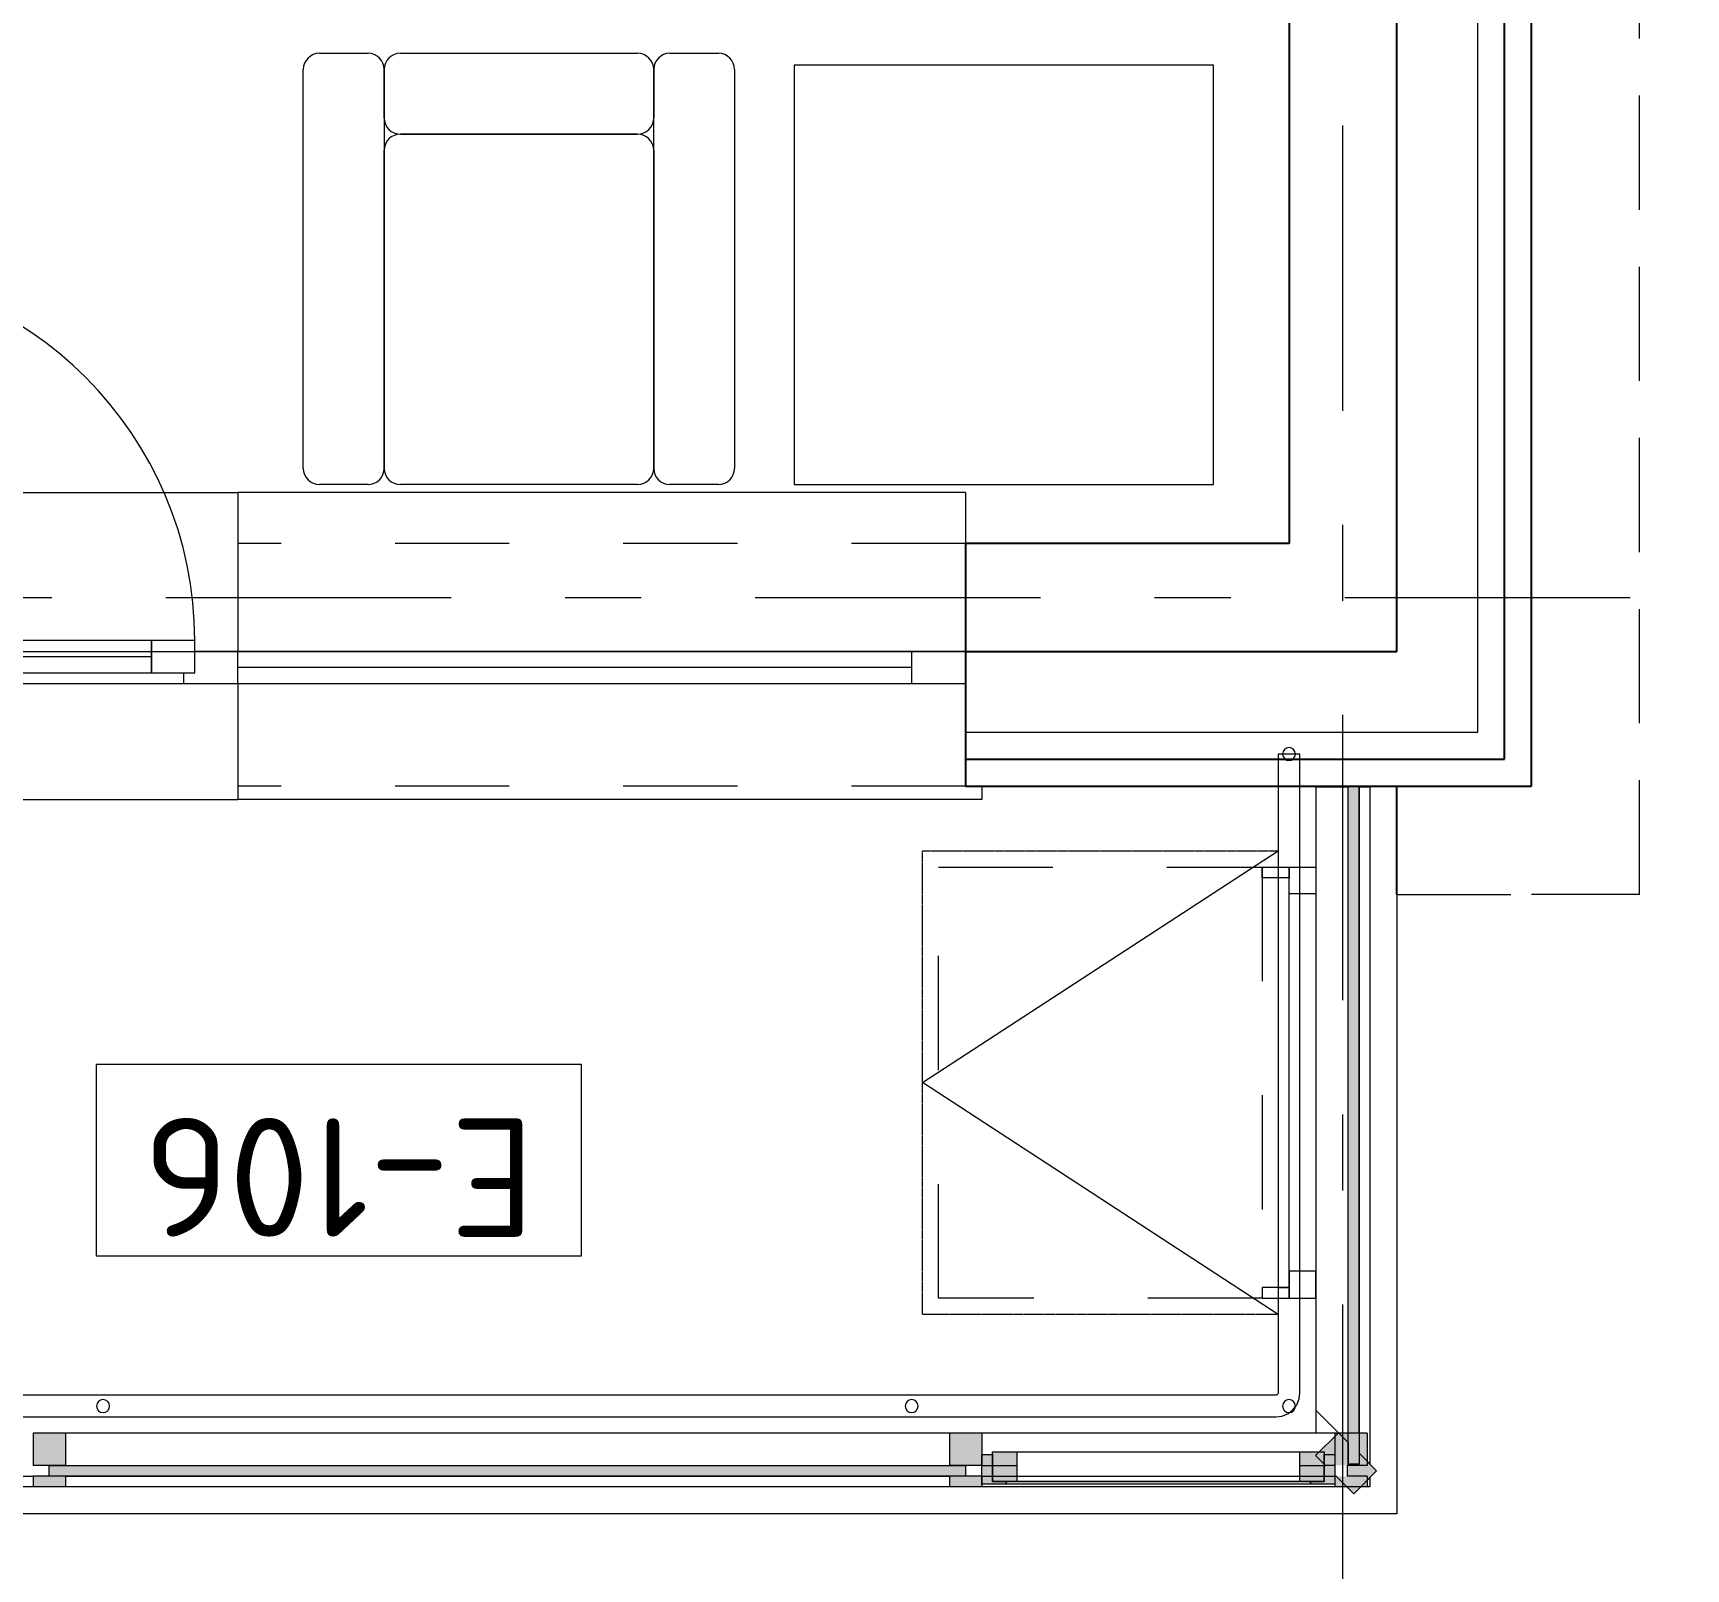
# Model space of a CAD drawing. Header units: millimetres. Extents: x 18162 to 3540582, y 72188 to 247925.
# Drawn here: x 684581 to 687648, y 76844 to 79693 of the extents above; entities that cross this region are included whole.
import ezdxf
from ezdxf.enums import TextEntityAlignment as Align

# ---------------------------------------------------------------- set-up
doc = ezdxf.new("R2010")
doc.units = ezdxf.units.MM
doc.header["$MEASUREMENT"] = 0
doc.set_wipeout_variables(frame=1)
for name, pattern in [('Dashed', [423.333333, 211.666667, -211.666667]), ('Double Dashed', [1093.611073, 529.166651, -211.666656, 141.111112, -211.666656]), ('Hidden Line', [317.5, 211.666667, -105.833333]), ('STYLE_01', [0.416641, 0.208282, -0.208359]), ('Wipeout_Contour', [1000, 0, -1000])]:
    doc.linetypes.add(name, pattern=pattern)
for name, color, linetype in [('Archicad Windows', 7, 'Continuous'), ('Archicad Zone Stamps', 7, 'Continuous'), ('Dimensioning - General', 7, 'Continuous'), ('Drawing & Figure', 7, 'Continuous'), ('Finish - Wall', 7, 'Continuous'), ('Interior - Furniture', 7, 'Continuous'), ('Interior - Stair & Railing', 7, 'Continuous'), ('Model Unit - Zone A', 7, 'Continuous'), ('Structural - Bearing', 7, 'Continuous'), ('Structural - Grid', 7, 'Continuous')]:
    doc.layers.add(name, color=color, linetype=linetype)
doc.styles.add('GENERATED_STYLE_2', font='')
doc.styles.add('GENERATED_STYLE_3', font='', dxfattribs={"width": 0.8})
doc.styles.get('GENERATED_STYLE_2').set_extended_font_data('ISOCPEUR MON')
doc.styles.get('GENERATED_STYLE_3').set_extended_font_data('ISOCPEUR MON')
doc.dimstyles.new('GENERATED_STYLE__2', dxfattribs={"dimtxt": 250, "dimasz": 152, "dimexe": 0.18, "dimexo": 0.0625, "dimgap": 0, "dimtad": 1, "dimdec": 0, "dimzin": 0, "dimdsep": 46, "dimtxsty": 'GENERATED_STYLE_3', "dimblk": 'ARROWHEAD_2', "dimblk1": 'ARROWHEAD_2', "dimblk2": 'ARROWHEAD_2', "dimcen": 0.09, "dimse1": 1, "dimse2": 1, "dimclrd": 13, "dimclre": 13, "dimclrt": 13, "dimadec": 0, "dimazin": 0, "dimtfac": 1, "dimtdec": 4, "dimtmove": 0, "dimatfit": 3, "dimfxl": 1, "dimtolj": 1, "dimtzin": 0, "dimarcsym": 0})

# ---------------------------------------------------------------- blocks, each defined once
blk = doc.blocks.new('Тагт - 50%_E-106_94_3', base_point=(685148.6, 77602.1))
at = {"layer": 'Archicad Zone Stamps', "color": 7, "linetype": 'Continuous', "lineweight": 5}
for p, q in [((685598.6, 77779.5), (684698.6, 77779.5)), ((684698.6, 77779.5), (684698.6, 77424.7)), ((685598.6, 77424.7), (685598.6, 77779.5)), ((684698.6, 77424.7), (685598.6, 77424.7))]:
    blk.add_line(p, q, dxfattribs=at)
at = {"layer": 'Archicad Zone Stamps', "color": 7, "lineweight": 5, "style": 'GENERATED_STYLE_2'}
for tag, p in [('DUMMY_861', (684786.3, 77460.2)), ('ROOM_NUMBER', (685148.6, 77460.2))]:
    blk.add_attdef(tag, text='', height=220, rotation=180, dxfattribs=at).set_placement(p, align=Align.TOP_CENTER)
blk = doc.blocks.new('Terrace Door 01 27[45]_3', base_point=(636137.8, 0))
at = {"layer": 'Archicad Windows', "color": 7, "linetype": 'Continuous', "lineweight": 13}
for p, q in [((684191.3, 78565.7), (684191.3, 79255.7)), ((684111.3, 78840.7), (684961.3, 78840.7)), ((684111.3, 78840.7), (684111.3, 78745.7)), ((686311.3, 78840.7), (684961.3, 78840.7)), ((684961.3, 78840.7), (684961.3, 78545.7)), ((686311.3, 78840.7), (686311.3, 78745.7)), ((684271.3, 78505.7), (684271.3, 78565.7)), ((684801.3, 78505.7), (684801.3, 78565.7)), ((684111.3, 78545.7), (684191.3, 78545.7)), ((684111.3, 78545.7), (684111.3, 78485.7)), ((684801.3, 78535.7), (684271.3, 78535.7)), ((684961.3, 78545.7), (684881.3, 78545.7)), ((684961.3, 78485.7), (684961.3, 78545.7)), ((686211.3, 78545.7), (684961.3, 78545.7)), ((686311.3, 78545.7), (686211.3, 78545.7)), ((686211.3, 78485.7), (686211.3, 78545.7)), ((686311.3, 78545.7), (686311.3, 78485.7)), ((684211.3, 78485.7), (684211.3, 78505.7)), ((684861.3, 78485.7), (684861.3, 78505.7)), ((686211.3, 78515.7), (684961.3, 78515.7)), ((686311.3, 78485.7), (684111.3, 78485.7)), ((684961.3, 78485.7), (684961.3, 78270.7)), ((684961.3, 78485.7), (684961.3, 78270.7)), ((684081.3, 78295.7), (684081.3, 78270.7)), ((686341.3, 78295.7), (686341.3, 78270.7)), ((684081.3, 78270.7), (684961.3, 78270.7)), ((686341.3, 78270.7), (684961.3, 78270.7))]:
    blk.add_line(p, q, dxfattribs=at)
at = {"layer": 'Archicad Windows', "color": 7, "linetype": 'Dashed', "lineweight": 13}
for p, q in [((686311.3, 78745.7), (684961.3, 78745.7)), ((686311.3, 78295.7), (684961.3, 78295.7))]:
    blk.add_line(p, q, dxfattribs=at)
at = {"layer": 'Archicad Windows', "color": 7, "linetype": 'Continuous', "lineweight": 13, "flags": 128}
for points in [[(684271.3, 78505.7), (684271.3, 78565.7), (684191.3, 78565.7), (684191.3, 78505.7)], [(684801.3, 78505.7), (684801.3, 78565.7), (684271.3, 78565.7), (684271.3, 78505.7)], [(684881.3, 78505.7), (684881.3, 78565.7), (684801.3, 78565.7), (684801.3, 78505.7)]]:
    blk.add_lwpolyline(points, close=True, dxfattribs=at)
at = {"layer": 'Archicad Windows', "color": 7, "linetype": 'Continuous', "lineweight": 13}
blk.add_arc((684191.3, 78565.7), 690, 0, 90, dxfattribs=at)
blk = doc.blocks.new('Sofa 01 27[249]_3', base_point=(685882.7, 79655.2))
at = {"layer": 'Interior - Furniture', "color": 7, "linetype": 'Continuous', "lineweight": 5}
for p, q in [((685112.7, 79655.2), (685202.7, 79655.2)), ((685262.7, 79655.2), (685702.7, 79655.2)), ((685762.7, 79655.2), (685852.7, 79655.2)), ((685082.7, 78885.2), (685082.7, 79625.2)), ((685232.7, 79535.2), (685232.7, 79625.2)), ((685232.7, 79625.2), (685232.7, 78885.2)), ((685732.7, 79625.2), (685732.7, 79535.2)), ((685732.7, 78885.2), (685732.7, 79625.2)), ((685882.7, 79625.2), (685882.7, 78885.2)), ((685262.7, 79505.2), (685702.7, 79505.2)), ((685262.7, 79505.2), (685702.7, 79505.2)), ((685702.7, 79505.2), (685262.7, 79505.2)), ((685232.7, 78885.2), (685232.7, 79475.2)), ((685232.7, 78885.2), (685232.7, 79475.2)), ((685732.7, 79475.2), (685732.7, 78885.2)), ((685732.7, 79475.2), (685732.7, 78885.2)), ((685202.7, 78855.2), (685112.7, 78855.2)), ((685702.7, 78855.2), (685262.7, 78855.2)), ((685702.7, 78855.2), (685262.7, 78855.2)), ((685852.7, 78855.2), (685762.7, 78855.2))]:
    blk.add_line(p, q, dxfattribs=at)
for centre, start, end in [((685112.7, 79625.2), 90, 180), ((685202.7, 79625.2), 0, 90), ((685262.7, 79625.2), 90, 180), ((685702.7, 79625.2), 0, 90), ((685762.7, 79625.2), 90, 180), ((685852.7, 79625.2), 0, 90), ((685262.7, 79535.2), 180, 270), ((685702.7, 79535.2), 270, 0), ((685262.7, 79475.2), 90, 180), ((685262.7, 79475.2), 90, 180), ((685702.7, 79475.2), 0, 90), ((685702.7, 79475.2), 0, 90), ((685112.7, 78885.2), 180, 270), ((685202.7, 78885.2), 270, 0), ((685262.7, 78885.2), 180, 270), ((685262.7, 78885.2), 180, 270), ((685702.7, 78885.2), 270, 0), ((685702.7, 78885.2), 270, 0), ((685762.7, 78885.2), 180, 270), ((685852.7, 78885.2), 270, 0)]:
    blk.add_arc(centre, 30, start, end, dxfattribs=at)
blk = doc.blocks.new('Coffee Table 04 27[250]_3', base_point=(685993.2, 78855.2))
at = {"layer": 'Interior - Furniture', "color": 7, "linetype": 'Continuous', "lineweight": 5, "flags": 128}
blk.add_lwpolyline([(685993.2, 78855.2), (686771, 78855.2), (686771, 79633), (685993.2, 79633)], close=True, dxfattribs=at)
blk = doc.blocks.new('*D644', base_point=(636137.8, 0))
at = {"layer": 'Dimensioning - General', "color": 12, "linetype": 'Continuous', "lineweight": 35, "transparency": 16777216}
for p, q in [((690362.2, 78587.9), (690162.2, 78703.4)), ((690162.2, 78353.4), (690362.2, 78237.9))]:
    blk.add_line(p, q, dxfattribs=at)
at = {"layer": 'Dimensioning - General', "color": 13, "linetype": 'Continuous', "lineweight": 13, "transparency": 16777216}
for p, q in [((690262.2, 78645.7), (690262.2, 78295.7)), ((690112.2, 78295.7), (690412.2, 78295.7)), ((690262.2, 78295.7), (690262.2, 78197.9))]:
    blk.add_line(p, q, dxfattribs=at)
blk = doc.blocks.new('ARROWHEAD_2')
at = {"color": 0, "linetype": 'Continuous', "lineweight": 0}
for p, q in [((-0.378, -0.655), (0.378, 0.655)), ((0, 0), (-1, 0))]:
    blk.add_line(p, q, dxfattribs=at)
blk = doc.blocks.new('Standard grid marker[327]_3', base_point=(687011.3, 72524.1))
at = {"layer": 'Structural - Grid', "color": 13, "linetype": 'Double Dashed', "lineweight": 13}
blk.add_line((687011.3, 73524.1), (687011.3, 100185.5), dxfattribs=at)
at = {"layer": 'Structural - Grid', "color": 13, "lineweight": 13, "style": 'GENERATED_STYLE_3'}
blk.add_attdef('AC_MarkerText_1', text='', height=250, rotation=180, dxfattribs=at).set_placement((687011.3, 101360.5), align=Align.TOP_CENTER)
blk = doc.blocks.new('Standard grid marker[328]_3', base_point=(654300.1, 78645.7))
at = {"layer": 'Structural - Grid', "color": 13, "linetype": 'Double Dashed', "lineweight": 13}
blk.add_line((655300.1, 78645.7), (689862.2, 78645.7), dxfattribs=at)
at = {"layer": 'Structural - Grid', "color": 13, "lineweight": 13, "style": 'GENERATED_STYLE_3'}
blk.add_attdef('AC_MarkerText_1', text='', height=250, rotation=180, dxfattribs=at).set_placement((691162.2, 78520.7), align=Align.TOP_CENTER)

msp = doc.modelspace()

# ---------------------------------------------------------------- linework, layer by layer
at = {"layer": 'Drawing & Figure', "color": 7, "linetype": 'STYLE_01', "lineweight": 5}
msp.add_lwpolyline([(686891.3, 77315.7), (686231.3, 77315.7), (686231.3, 78175.7), (686891.3, 78175.7)], close=True, dxfattribs=at)
at = {"layer": 'Drawing & Figure', "color": 7, "linetype": 'Continuous', "lineweight": 5}
msp.add_lwpolyline([(686891.3, 77315.7), (686231.3, 77745.7), (686891.3, 78175.7)], dxfattribs=at)
at = {"layer": 'Drawing & Figure', "color": 7, "linetype": 'Dashed', "lineweight": 5}
msp.add_lwpolyline([(686861.3, 78145.7), (686861.3, 77345.7), (686261.3, 77345.7), (686261.3, 78145.7)], close=True, dxfattribs=at)
at = {"layer": 'Drawing & Figure', "color": 7, "linetype": 'Continuous', "lineweight": 5}
for points in [[(686911.3, 78125.7), (686861.3, 78125.7), (686861.3, 78145.7), (686911.3, 78145.7)], [(686961.3, 78095.7), (686911.3, 78095.7), (686911.3, 78145.7), (686961.3, 78145.7)], [(686891.3, 77365.7), (686911.3, 77365.7), (686911.3, 78125.7), (686891.3, 78125.7)], [(686961.3, 77395.7), (686911.3, 77395.7), (686911.3, 77345.7), (686961.3, 77345.7)], [(686911.3, 77365.7), (686861.3, 77365.7), (686861.3, 77345.7), (686911.3, 77345.7)]]:
    msp.add_lwpolyline(points, close=True, dxfattribs=at)
at = {"layer": 'Finish - Wall', "color": 7, "linetype": 'Continuous', "lineweight": 13}
msp.add_line((687061.3, 78355.2), (686961.3, 78355.2), dxfattribs=at)
at = {"layer": 'Interior - Stair & Railing', "color": 7, "linetype": 'Continuous', "lineweight": 13}
for p, q in [((686891.3, 77211.7), (686891.3, 77195.7)), ((686931.3, 77195.7), (686931.3, 77211.7)), ((686891.3, 77195.7), (686891.3, 77172)), ((686931.3, 77169.4), (686931.3, 77195.7)), ((686870.3, 77165.7), (684077.4, 77165.7)), ((686885, 77165.7), (686870.3, 77165.7)), ((686887.6, 77166), (686885, 77165.7)), ((686888.7, 77166.5), (686887.6, 77166)), ((686889.7, 77167.3), (686888.7, 77166.5)), ((686890.5, 77168.3), (686889.7, 77167.3)), ((686891, 77169.4), (686890.5, 77168.3)), ((686891.3, 77171.6), (686891, 77169.4)), ((686891.3, 77172), (686891.3, 77171.6)), ((686925.5, 77148.1), (686928.7, 77156)), ((686928.7, 77156), (686930, 77159)), ((686930, 77159), (686931.3, 77169.4)), ((684077.4, 77125.7), (686870.3, 77125.7)), ((686870.3, 77125.7), (686886.3, 77125.7)), ((686886.3, 77125.7), (686887.6, 77125.7)), ((686887.6, 77125.7), (686898, 77127)), ((686898, 77127), (686908.9, 77131.6)), ((686908.9, 77131.6), (686918.3, 77138.7)), ((686918.3, 77138.7), (686925.5, 77148.1))]:
    msp.add_line(p, q, dxfattribs=at)
at = {"layer": 'Interior - Stair & Railing', "color": 7, "linetype": 'Continuous', "lineweight": 13, "flags": 128}
for points in [[(684711.3, 77157.7, 1), (684711.3, 77133.7, 1)], [(686211.3, 77157.7, 1), (686211.3, 77133.7, 1)], [(686899.3, 77145.7, 1), (686923.3, 77145.7, 1)]]:
    msp.add_lwpolyline(points, format="xyb", close=True, dxfattribs=at)
at = {"layer": 'Structural - Bearing', "color": 7, "linetype": 'Hidden Line', "lineweight": 13, "flags": 128}
for points in [[(687561.3, 78095), (687561.3, 96995.8)], [(687110.9, 78095), (687361.3, 78095)], [(687561.3, 78095), (687361.3, 78095)]]:
    msp.add_lwpolyline(points, dxfattribs=at)
at = {"layer": 'Structural - Bearing', "color": 7, "linetype": 'Continuous', "lineweight": 13, "flags": 128}
for points in [[(656911.3, 96745.7), (656911.3, 78545.7), (687111.3, 78545.7), (687111.3, 96745.7), (673911.3, 96745.7), (673911.3, 92545.7), (671411.3, 92545.7), (671411.3, 96745.7)], [(687111.3, 76945.7), (683811.3, 76945.7), (683811.3, 78545.7), (687111.3, 78545.7)]]:
    msp.add_lwpolyline(points, close=True, dxfattribs=at)

# ---------------------------------------------------------------- block references
at = {"layer": 'Interior - Furniture', "color": 7, "linetype": 'Continuous', "lineweight": 5}
for name, p in [('Sofa 01 27[249]_3', (685882.7, 79655.2)), ('Coffee Table 04 27[250]_3', (685993.2, 78855.2))]:
    msp.add_blockref(name, p, dxfattribs=at)
at = {"layer": 'Model Unit - Zone A', "color": 7, "linetype": 'Continuous', "lineweight": 5}
msp.add_blockref('Тагт - 50%_E-106_94_3', (685148.6, 77602.1), dxfattribs=at).add_auto_attribs({'ROOM_NUMBER': 'E-106'})

# ---------------------------------------------------------------- wipeouts: each hides what was drawn before it
at = {"color": 254, "linetype": 'Wipeout_Contour', "lineweight": 0, "ltscale": 2075379.788521477}
msp.add_wipeout([(687311.3, 78345.7), (687361.3, 78295.7), (687361.3, 78345.7)], dxfattribs=at).dxf.layer = 'Structural - Bearing'

# ---------------------------------------------------------------- next in the draw order: wipeouts: each hides what was drawn before it
at = {"color": 254, "linetype": 'Wipeout_Contour', "lineweight": 0, "ltscale": 4148446.710515201}
msp.add_wipeout([(687041.3, 77095.7), (687056.3, 77095.7), (687056.3, 77043.1), (687061.3, 77038.1), (687061.3, 78295.2), (687041.3, 78295.2)], dxfattribs=at).dxf.layer = 'Finish - Wall'
at = {"color": 254, "linetype": 'Wipeout_Contour', "lineweight": 0, "ltscale": 3456490.843434623}
msp.add_wipeout([(686961.3, 77138.1), (686961.3, 77095.7), (686996.3, 77095.7), (687002.3, 77095.7), (687003, 77096.4)], dxfattribs=at).dxf.layer = 'Finish - Wall'
at = {"color": 254, "linetype": 'Wipeout_Contour', "lineweight": 0, "ltscale": 2759119.753921004}
msp.add_wipeout([(686281.3, 77035.7), (686281.3, 77095.7), (684641.3, 77095.7), (684641.3, 77035.7)], dxfattribs=at).dxf.layer = 'Finish - Wall'
at = {"color": 254, "linetype": 'Wipeout_Contour', "lineweight": 0, "ltscale": 2754293.173664253}
msp.add_wipeout([(683926.3, 77015.7), (683926.3, 76995.7), (684581.3, 76995.7), (684581.3, 77015.7)], dxfattribs=at).dxf.layer = 'Finish - Wall'
at = {"color": 254, "linetype": 'Wipeout_Contour', "lineweight": 0, "ltscale": 2759092.947904216}
msp.add_wipeout([(684641.3, 77015.7), (684641.3, 76995.7), (686281.3, 76995.7), (686281.3, 77015.7)], dxfattribs=at).dxf.layer = 'Finish - Wall'
at = {"color": 254, "linetype": 'Wipeout_Contour', "lineweight": 0, "ltscale": 2763892.786996423}
msp.add_wipeout([(686341.3, 77015.7), (686341.3, 76995.7), (686996.3, 76995.7), (686996.3, 77015.7)], dxfattribs=at).dxf.layer = 'Finish - Wall'
at = {"color": 254, "linetype": 'Wipeout_Contour', "lineweight": 0, "ltscale": 2765442.530142289}
msp.add_wipeout([(687061.3, 77013.2), (687056.3, 77008.2), (687056.3, 77000.7), (687061.3, 76995.7)], dxfattribs=at).dxf.layer = 'Finish - Wall'
at = {"color": 254, "linetype": 'Wipeout_Contour', "lineweight": 0, "ltscale": 2075247.743719263}
msp.add_wipeout([(687261.3, 78395.7), (687311.3, 78345.7), (687311.3, 78395.7)], dxfattribs=at).dxf.layer = 'Structural - Bearing'

# ---------------------------------------------------------------- next in the draw order: linework, layer by layer
at = {"layer": 'Finish - Wall', "color": 7, "linetype": 'Continuous', "lineweight": 13}
for p, q in [((687061.3, 78355.2), (687061.3, 78295.2)), ((684641.3, 77095.7), (684581.3, 77095.7)), ((687041.3, 77058.1), (687041.3, 77038.1)), ((687041.3, 77058.1), (687073.8, 77025.7)), ((684641.3, 76995.7), (684581.3, 76995.7)), ((686341.3, 76995.7), (686281.3, 76995.7))]:
    msp.add_line(p, q, dxfattribs=at)
at = {"layer": 'Finish - Wall', "color": 7, "linetype": 'Continuous', "lineweight": 13, "flags": 128}
for points in [[(687061.3, 78295.2), (687061.3, 77038.1)], [(686281.3, 77095.7), (684641.3, 77095.7)], [(684581.3, 76995.7), (683926.3, 76995.7)], [(686281.3, 76995.7), (684641.3, 76995.7)], [(686996.3, 76995.7), (686341.3, 76995.7)]]:
    msp.add_lwpolyline(points, dxfattribs=at)

# ---------------------------------------------------------------- next in the draw order: wipeouts: each hides what was drawn before it
at = {"color": 254, "linetype": 'Wipeout_Contour', "lineweight": 0, "ltscale": 4146477.904917276}
msp.add_wipeout([(686341.3, 77035.7), (686978.9, 77035.7), (686960.6, 77054), (686996.3, 77089.7), (686996.3, 77095.7), (686341.3, 77095.7)], dxfattribs=at).dxf.layer = 'Finish - Wall'
at = {"color": 254, "linetype": 'Wipeout_Contour', "lineweight": 0, "ltscale": 2754316.881738435}
msp.add_wipeout([(684611.3, 77035.7), (683903.8, 77035.7), (683903.8, 77015.7), (684611.3, 77015.7)], dxfattribs=at).dxf.layer = 'Finish - Wall'
at = {"color": 254, "linetype": 'Wipeout_Contour', "lineweight": 0, "ltscale": 2074077.475242657}
msp.add_wipeout([(687061.3, 76995.7), (687056.3, 77000.7), (687056.3, 76995.7)], dxfattribs=at).dxf.layer = 'Finish - Wall'
at = {"color": 254, "linetype": 'Wipeout_Contour', "lineweight": 0, "ltscale": 2075039.055434145}
msp.add_wipeout([(687111.3, 78545.7), (687261.3, 78395.7), (687261.3, 78545.7)], dxfattribs=at).dxf.layer = 'Structural - Bearing'

# ---------------------------------------------------------------- next in the draw order: linework, layer by layer
at = {"layer": 'Finish - Wall', "color": 7, "linetype": 'Continuous', "lineweight": 13}
for p, q in [((684581.3, 77095.7), (684581.3, 77035.7)), ((686341.3, 77095.7), (686281.3, 77095.7)), ((684581.3, 77015.7), (684581.3, 76995.7)), ((687056.3, 76995.7), (686996.3, 76995.7)), ((687056.3, 77015.7), (687056.3, 76995.7))]:
    msp.add_line(p, q, dxfattribs=at)
at = {"layer": 'Finish - Wall', "color": 7, "linetype": 'Continuous', "lineweight": 13, "flags": 128}
for points in [[(683926.3, 77015.7), (684581.3, 77015.7)], [(687061.3, 76995.7), (687056.3, 76995.7)], [(687061.3, 77013.2), (687061.3, 76995.7)]]:
    msp.add_lwpolyline(points, dxfattribs=at)

# ---------------------------------------------------------------- next in the draw order: wipeouts: each hides what was drawn before it
at = {"color": 254, "linetype": 'Wipeout_Contour', "lineweight": 0, "ltscale": 3456805.023023344}
msp.add_wipeout([(687021.3, 78295.2), (686961.3, 78295.2), (686961.3, 77138.1), (687003.8, 77095.7), (687021.3, 77095.7)], dxfattribs=at).dxf.layer = 'Finish - Wall'
at = {"color": 254, "linetype": 'Wipeout_Contour', "lineweight": 0, "ltscale": 2759101.881992706}
msp.add_wipeout([(686311.3, 77035.7), (684611.3, 77035.7), (684611.3, 77015.7), (686311.3, 77015.7)], dxfattribs=at).dxf.layer = 'Finish - Wall'
at = {"color": 254, "linetype": 'Wipeout_Contour', "lineweight": 0, "ltscale": 2074604.799881734}
msp.add_wipeout([(686911.3, 78745.7), (687111.3, 78545.7), (687111.3, 78745.7)], dxfattribs=at).dxf.layer = 'Structural - Bearing'

# ---------------------------------------------------------------- next in the draw order: hatches: boundary and pattern name
at = {"layer": 'Finish - Wall', "linetype": 'Continuous', "lineweight": 9}
for points in [[(684641.3, 77035.7), (684641.3, 77095.7), (684581.3, 77095.7), (684581.3, 77035.7)], [(684641.3, 77015.7), (684581.3, 77015.7), (684581.3, 76995.7), (684641.3, 76995.7)]]:
    msp.add_hatch(color=7, dxfattribs=at).paths.add_polyline_path(points)

# ---------------------------------------------------------------- next in the draw order: linework, layer by layer
at = {"layer": 'Finish - Wall', "color": 7, "linetype": 'Continuous', "lineweight": 13}
for p, q in [((686961.3, 78355.2), (686961.3, 78295.2)), ((684641.3, 77095.7), (684641.3, 77035.7)), ((686281.3, 77095.7), (686281.3, 77035.7)), ((687003, 77096.4), (686960.6, 77054)), ((684641.3, 77035.7), (684581.3, 77035.7)), ((684641.3, 77015.7), (684581.3, 77015.7)), ((684641.3, 77015.7), (684641.3, 76995.7)), ((686281.3, 77015.7), (686281.3, 76995.7))]:
    msp.add_line(p, q, dxfattribs=at)
at = {"layer": 'Finish - Wall', "color": 7, "linetype": 'Continuous', "lineweight": 13, "flags": 128}
for points in [[(686961.3, 78295.2), (686961.3, 77138.1)], [(686961.3, 77138.1), (686961.3, 77095.7)], [(687003, 77096.4), (686961.3, 77138.1)], [(686996.3, 77095.7), (686341.3, 77095.7)], [(684641.3, 77035.7), (686281.3, 77035.7)], [(684641.3, 77015.7), (686281.3, 77015.7)]]:
    msp.add_lwpolyline(points, dxfattribs=at)

# ---------------------------------------------------------------- next in the draw order: wipeouts: each hides what was drawn before it
at = {"color": 254, "linetype": 'Wipeout_Contour', "lineweight": 0, "ltscale": 2765647.996006698}
msp.add_wipeout([(687041.3, 78315.2), (687021.3, 78315.2), (687021.3, 77095.7), (687041.3, 77095.7)], dxfattribs=at).dxf.layer = 'Finish - Wall'
at = {"color": 254, "linetype": 'Wipeout_Contour', "lineweight": 0, "ltscale": 2763886.944147186}
msp.add_wipeout([(686311.3, 77015.7), (687018.9, 77015.7), (687018.9, 77035.7), (686311.3, 77035.7)], dxfattribs=at).dxf.layer = 'Finish - Wall'

# ---------------------------------------------------------------- next in the draw order: hatches: boundary and pattern name
at = {"layer": 'Finish - Wall', "linetype": 'Continuous', "lineweight": 9}
for points in [[(687021.3, 78315.2), (687041.3, 78315.2), (687041.3, 78295.2), (687061.3, 78295.2), (687061.3, 78355.2), (686961.3, 78355.2), (686961.3, 78295.2), (687021.3, 78295.2)], [(686341.3, 77035.7), (686341.3, 77095.7), (686281.3, 77095.7), (686281.3, 77035.7)], [(687056.3, 77035.7), (687056.3, 77095.7), (686996.3, 77095.7), (686996.3, 77035.7)], [(686341.3, 77015.7), (686281.3, 77015.7), (686281.3, 76995.7), (686341.3, 76995.7)], [(687056.3, 77015.7), (686996.3, 77015.7), (686996.3, 76995.7), (687056.3, 76995.7)]]:
    msp.add_hatch(color=7, dxfattribs=at).paths.add_polyline_path(points)
at = {"layer": 'Finish - Wall', "linetype": 'Continuous', "lineweight": 13}
for points in [[(687041.3, 77038.1), (687041.3, 78315.2), (687021.3, 78315.2), (687021.3, 77038.1)], [(684611.3, 77015.7), (686311.3, 77015.7), (686311.3, 77035.7), (684611.3, 77035.7)]]:
    msp.add_hatch(color=7, dxfattribs=at).paths.add_polyline_path(points)

# ---------------------------------------------------------------- next in the draw order: linework, layer by layer
at = {"layer": 'Finish - Wall', "color": 7, "linetype": 'Continuous', "lineweight": 13}
for p, q in [((687021.3, 78315.2), (687021.3, 78295.2)), ((687041.3, 78315.2), (687021.3, 78315.2)), ((687041.3, 78315.2), (687041.3, 78295.2)), ((687021.3, 78295.2), (686961.3, 78295.2)), ((687061.3, 78295.2), (687041.3, 78295.2)), ((686341.3, 77095.7), (686341.3, 77035.7)), ((686996.3, 77095.7), (686996.3, 77035.7)), ((687056.3, 77095.7), (686996.3, 77095.7)), ((687003, 77096.4), (687021.3, 77078.1)), ((687056.3, 77095.7), (687056.3, 77035.7)), ((687021.3, 77078.1), (687021.3, 77038.1)), ((686341.3, 77035.7), (686281.3, 77035.7)), ((686960.6, 77054), (686978.9, 77035.7)), ((686996.3, 77035.7), (686978.9, 77035.7)), ((687018.9, 77035.7), (687018.9, 77015.7)), ((687056.3, 77035.7), (687018.9, 77035.7)), ((687041.3, 77038.1), (687021.3, 77038.1)), ((686341.3, 77015.7), (686281.3, 77015.7)), ((686341.3, 77015.7), (686341.3, 76995.7)), ((686996.3, 77015.7), (686996.3, 76995.7)), ((686998.9, 77015.7), (686996.3, 77015.7)), ((686998.9, 77015.7), (687031.3, 76983.2)), ((687056.3, 77015.7), (687018.9, 77015.7)), ((687073.8, 77025.7), (687031.3, 76983.2))]:
    msp.add_line(p, q, dxfattribs=at)
at = {"layer": 'Finish - Wall', "color": 7, "linetype": 'Continuous', "lineweight": 13, "flags": 128}
for points in [[(687041.3, 77038.1), (687021.3, 77038.1), (687021.3, 78315.2), (687041.3, 78315.2)], [(684611.3, 77015.7), (684611.3, 77035.7), (686311.3, 77035.7), (686311.3, 77015.7)]]:
    msp.add_lwpolyline(points, close=True, dxfattribs=at)
for points in [[(687021.3, 77095.7), (687021.3, 78295.2)], [(687041.3, 77095.7), (687041.3, 78295.2)], [(686341.3, 77035.7), (686978.9, 77035.7)], [(686341.3, 77015.7), (686996.3, 77015.7)]]:
    msp.add_lwpolyline(points, dxfattribs=at)

# ---------------------------------------------------------------- next in the draw order: wipeouts: each hides what was drawn before it
at = {"color": 254, "linetype": 'Wipeout_Contour', "lineweight": 0, "ltscale": 2763905.048655691}
msp.add_wipeout([(686406.3, 77005.7), (686931.3, 77005.7), (686931.3, 77060.7), (686406.3, 77060.7)], dxfattribs=at).dxf.layer = 'Archicad Windows'
at = {"color": 254, "linetype": 'Wipeout_Contour', "lineweight": 0, "ltscale": 2765050.266650103}
msp.add_wipeout([(686311.3, 78345.7), (686311.3, 78295.7), (687311.3, 78295.7), (687311.3, 78345.7)], dxfattribs=at).dxf.layer = 'Structural - Bearing'

# ---------------------------------------------------------------- next in the draw order: linework, layer by layer
at = {"layer": 'Archicad Windows', "color": 7, "linetype": 'Continuous', "lineweight": 13}
msp.add_line((686406.3, 77060.7), (686931.3, 77060.7), dxfattribs=at)
at = {"layer": 'Structural - Bearing', "color": 7, "linetype": 'Continuous', "lineweight": 25}
msp.add_line((686311.3, 78295.7), (686341.3, 78295.7), dxfattribs=at)
at = {"layer": 'Structural - Bearing', "color": 7, "linetype": 'Hidden Line', "lineweight": 13, "flags": 128}
msp.add_lwpolyline([(687110.9, 78095), (687110.9, 78295)], dxfattribs=at)

# ---------------------------------------------------------------- next in the draw order: wipeouts: each hides what was drawn before it
at = {"color": 254, "linetype": 'Wipeout_Contour', "lineweight": 0, "ltscale": 2763891.67133077}
msp.add_wipeout([(686951.3, 77000.7), (686951.3, 77005.7), (686386.3, 77005.7), (686386.3, 77000.7)], dxfattribs=at).dxf.layer = 'Archicad Windows'
at = {"color": 254, "linetype": 'Wipeout_Contour', "lineweight": 0, "ltscale": 2764973.577850949}
msp.add_wipeout([(687261.3, 78395.7), (686311.3, 78395.7), (686311.3, 78345.7), (687261.3, 78345.7)], dxfattribs=at).dxf.layer = 'Structural - Bearing'
at = {"color": 254, "linetype": 'Wipeout_Contour', "lineweight": 0, "ltscale": 2075325.32957993}
msp.add_wipeout([(687311.3, 78295.7), (687361.3, 78295.7), (687311.3, 78345.7)], dxfattribs=at).dxf.layer = 'Structural - Bearing'

# ---------------------------------------------------------------- next in the draw order: hatches: boundary and pattern name
at = {"layer": 'Archicad Windows', "linetype": 'Continuous', "lineweight": 9}
for points in [[(686361.3, 77060.7), (686361.3, 77005.7), (686406.3, 77005.7), (686406.3, 77060.7)], [(686976.3, 77005.7), (686976.3, 77060.7), (686931.3, 77060.7), (686931.3, 77005.7)], [(686341.3, 77055.7), (686341.3, 77000.7), (686386.3, 77000.7), (686386.3, 77005.7), (686361.3, 77005.7), (686361.3, 77055.7)], [(686996.3, 77000.7), (686996.3, 77055.7), (686976.3, 77055.7), (686976.3, 77005.7), (686951.3, 77005.7), (686951.3, 77000.7)]]:
    msp.add_hatch(color=7, dxfattribs=at).paths.add_polyline_path(points)
at = {"layer": 'Finish - Wall', "linetype": 'Continuous', "lineweight": 9}
msp.add_hatch(color=7, dxfattribs=at).paths.add_polyline_path([(686998.9, 77015.7), (687031.3, 76983.2), (687073.8, 77025.7), (687041.3, 77058.1), (687041.3, 77038.1), (687021.3, 77038.1), (687021.3, 77078.1), (687003, 77096.4), (686960.6, 77054), (686978.9, 77035.7), (687018.9, 77035.7), (687018.9, 77015.7)])

# ---------------------------------------------------------------- next in the draw order: linework, layer by layer
at = {"layer": 'Archicad Windows', "color": 7, "linetype": 'Continuous', "lineweight": 13}
for p, q in [((686406.3, 77015.7), (686931.3, 77015.7)), ((686931.3, 77005.7), (686406.3, 77005.7))]:
    msp.add_line(p, q, dxfattribs=at)
at = {"layer": 'Archicad Windows', "color": 7, "linetype": 'Continuous', "lineweight": 13, "flags": 128}
for points in [[(686361.3, 77060.7), (686406.3, 77060.7), (686406.3, 77005.7), (686361.3, 77005.7)], [(686976.3, 77005.7), (686931.3, 77005.7), (686931.3, 77060.7), (686976.3, 77060.7)], [(686341.3, 77055.7), (686361.3, 77055.7), (686361.3, 77005.7), (686386.3, 77005.7), (686386.3, 77000.7), (686341.3, 77000.7)], [(686996.3, 77000.7), (686951.3, 77000.7), (686951.3, 77005.7), (686976.3, 77005.7), (686976.3, 77055.7), (686996.3, 77055.7)], [(686951.3, 77000.7), (686386.3, 77000.7), (686386.3, 77005.7), (686951.3, 77005.7)]]:
    msp.add_lwpolyline(points, close=True, dxfattribs=at)
at = {"layer": 'Interior - Stair & Railing', "color": 7, "linetype": 'Continuous', "lineweight": 13}
for p, q in [((686931.3, 78355.2), (686891.3, 78355.2)), ((686891.3, 78355.2), (686891.3, 77211.7)), ((686931.3, 77211.7), (686931.3, 78355.2))]:
    msp.add_line(p, q, dxfattribs=at)
at = {"layer": 'Interior - Stair & Railing', "color": 7, "linetype": 'Continuous', "lineweight": 13, "flags": 128}
msp.add_lwpolyline([(686899.3, 78355.2, 1), (686923.3, 78355.2, 1)], format="xyb", close=True, dxfattribs=at)
at = {"layer": 'Structural - Bearing', "color": 7, "linetype": 'Continuous', "lineweight": 25, "flags": 128}
for points in [[(687361.3, 78295.7), (687361.3, 78345.7)], [(686341.3, 78295.7), (687361.3, 78295.7)]]:
    msp.add_lwpolyline(points, dxfattribs=at)
at = {"layer": 'Structural - Bearing', "color": 7, "linetype": 'Hidden Line', "lineweight": 13, "flags": 128}
msp.add_lwpolyline([(687361.3, 78295), (687110.9, 78295)], dxfattribs=at)

# ---------------------------------------------------------------- next in the draw order: wipeouts: each hides what was drawn before it
at = {"color": 254, "linetype": 'Wipeout_Contour', "lineweight": 0, "ltscale": 2764720.908297912}
msp.add_wipeout([(687111.3, 78545.7), (686311.3, 78545.7), (686311.3, 78395.7), (687111.3, 78395.7)], dxfattribs=at).dxf.layer = 'Structural - Bearing'
at = {"color": 254, "linetype": 'Wipeout_Contour', "lineweight": 0, "ltscale": 2075193.281167923}
msp.add_wipeout([(687261.3, 78395.7), (687261.3, 78345.7), (687311.3, 78345.7)], dxfattribs=at).dxf.layer = 'Structural - Bearing'

# ---------------------------------------------------------------- next in the draw order: linework, layer by layer
at = {"layer": 'Structural - Bearing', "color": 7, "linetype": 'Continuous', "lineweight": 25}
for p, q in [((687311.3, 78345.7), (687311.3, 78395.7)), ((686311.3, 78345.7), (687261.3, 78345.7)), ((687261.3, 78345.7), (687311.3, 78345.7))]:
    msp.add_line(p, q, dxfattribs=at)

# ---------------------------------------------------------------- next in the draw order: wipeouts: each hides what was drawn before it
at = {"color": 254, "linetype": 'Wipeout_Contour', "lineweight": 0, "ltscale": 2764403.075740547}
msp.add_wipeout([(686311.3, 78745.7), (686311.3, 78545.7), (686911.3, 78545.7), (686911.3, 78745.7)], dxfattribs=at).dxf.layer = 'Structural - Bearing'
at = {"color": 254, "linetype": 'Wipeout_Contour', "lineweight": 0, "ltscale": 2074873.885942438}
msp.add_wipeout([(687111.3, 78545.7), (687111.3, 78395.7), (687261.3, 78395.7)], dxfattribs=at).dxf.layer = 'Structural - Bearing'

# ---------------------------------------------------------------- next in the draw order: linework, layer by layer
at = {"layer": 'Structural - Bearing', "color": 7, "linetype": 'Continuous', "lineweight": 25}
msp.add_line((686311.3, 78745.7), (686311.3, 78295.7), dxfattribs=at)
at = {"layer": 'Structural - Bearing', "color": 7, "linetype": 'Continuous', "lineweight": 13}
for p, q in [((687261.3, 78395.7), (687261.3, 78545.7)), ((686311.3, 78395.7), (687111.3, 78395.7)), ((687111.3, 78395.7), (687261.3, 78395.7))]:
    msp.add_line(p, q, dxfattribs=at)
at = {"layer": 'Structural - Bearing', "color": 7, "linetype": 'Continuous', "lineweight": 25}
msp.add_point((686311.3, 78745.7), dxfattribs=at)

# ---------------------------------------------------------------- next in the draw order: block references
at = {"layer": 'Archicad Windows', "color": 7, "linetype": 'Continuous', "lineweight": 13}
msp.add_blockref('Terrace Door 01 27[45]_3', (636137.8, 0), dxfattribs=at)

# ---------------------------------------------------------------- next in the draw order: wipeouts: each hides what was drawn before it
at = {"color": 254, "linetype": 'Wipeout_Contour', "lineweight": 0, "ltscale": 2768053.115366282}
msp.add_wipeout([(687311.3, 82245.7), (687311.3, 78345.7), (687361.3, 78345.7), (687361.3, 82245.7)], dxfattribs=at).dxf.layer = 'Structural - Bearing'
at = {"color": 254, "linetype": 'Wipeout_Contour', "lineweight": 0, "ltscale": 2074384.230917267}
msp.add_wipeout([(686911.3, 78545.7), (687111.3, 78545.7), (686911.3, 78745.7)], dxfattribs=at).dxf.layer = 'Structural - Bearing'

# ---------------------------------------------------------------- next in the draw order: linework, layer by layer
at = {"layer": 'Structural - Bearing', "color": 7, "linetype": 'Continuous', "lineweight": 25}
for p, q in [((687111.3, 78545.7), (687111.3, 78745.7)), ((686311.3, 78545.7), (686911.3, 78545.7)), ((686911.3, 78545.7), (687111.3, 78545.7))]:
    msp.add_line(p, q, dxfattribs=at)
at = {"layer": 'Structural - Bearing', "color": 7, "linetype": 'Hidden Line', "lineweight": 13, "flags": 128}
msp.add_lwpolyline([(687361.3, 96995.8), (687361.3, 78295)], dxfattribs=at)
at = {"layer": 'Structural - Bearing', "color": 7, "linetype": 'Continuous', "lineweight": 25, "flags": 128}
for points in [[(687361.3, 78345.7), (687361.3, 82245.7)], [(686911.3, 78745.7), (686311.3, 78745.7)]]:
    msp.add_lwpolyline(points, dxfattribs=at)

# ---------------------------------------------------------------- next in the draw order: dimensions: what is measured, and where the dimension line sits
at = {"layer": 'Dimensioning - General', "color": 13, "linetype": 'Continuous', "lineweight": 13}
dim = msp.add_linear_dim(base=(690262.2, 78295.7), p1=(690862.2, 78645.7), p2=(687361.3, 78295.7), angle=270, dimstyle='GENERATED_STYLE__2', dxfattribs=at)
dim.commit()
dim.dimension.update_dxf_attribs({"geometry": '*D644', "text_midpoint": (690437.2, 78837.2), "dimtype": 160, "text_rotation": 270})

# ---------------------------------------------------------------- next in the draw order: wipeouts: each hides what was drawn before it
at = {"color": 254, "linetype": 'Wipeout_Contour', "lineweight": 0, "ltscale": 2767865.796731623}
msp.add_wipeout([(687261.3, 82245.7), (687261.3, 78395.7), (687311.3, 78395.7), (687311.3, 82245.7)], dxfattribs=at).dxf.layer = 'Structural - Bearing'

# ---------------------------------------------------------------- next in the draw order: linework, layer by layer
at = {"layer": 'Structural - Bearing', "color": 7, "linetype": 'Continuous', "lineweight": 25}
for p, q in [((687311.3, 78395.7), (687311.3, 82245.7)), ((687311.3, 78345.7), (687311.3, 78395.7))]:
    msp.add_line(p, q, dxfattribs=at)

# ---------------------------------------------------------------- next in the draw order: wipeouts: each hides what was drawn before it
at = {"color": 254, "linetype": 'Wipeout_Contour', "lineweight": 0, "ltscale": 3459568.545141213}
msp.add_wipeout([(687111.3, 78545.7), (687261.3, 78545.7), (687261.3, 82245.7), (687161.3, 82245.7), (687111.3, 82245.7)], dxfattribs=at).dxf.layer = 'Structural - Bearing'

# ---------------------------------------------------------------- next in the draw order: linework, layer by layer
at = {"layer": 'Structural - Bearing', "color": 7, "linetype": 'Continuous', "lineweight": 13}
for p, q in [((687261.3, 78545.7), (687261.3, 82245.7)), ((687261.3, 78395.7), (687261.3, 78545.7))]:
    msp.add_line(p, q, dxfattribs=at)

# ---------------------------------------------------------------- next in the draw order: wipeouts: each hides what was drawn before it
at = {"color": 254, "linetype": 'Wipeout_Contour', "lineweight": 0, "ltscale": 2766852.777562352}
msp.add_wipeout([(687111.3, 82245.7), (686911.3, 82245.7), (686911.3, 78745.7), (687111.3, 78745.7)], dxfattribs=at).dxf.layer = 'Structural - Bearing'

# ---------------------------------------------------------------- next in the draw order: linework, layer by layer
at = {"layer": 'Structural - Bearing', "color": 7, "linetype": 'Continuous', "lineweight": 25}
for p, q in [((687111.3, 78745.7), (687111.3, 82245.7)), ((687111.3, 78545.7), (687111.3, 78745.7))]:
    msp.add_line(p, q, dxfattribs=at)
at = {"layer": 'Structural - Bearing', "color": 7, "linetype": 'Continuous', "lineweight": 25, "flags": 128}
msp.add_lwpolyline([(686911.3, 82245.7), (686911.3, 78745.7)], dxfattribs=at)

# ---------------------------------------------------------------- next in the draw order: block references
at = {"layer": 'Structural - Grid', "color": 13, "linetype": 'Continuous', "lineweight": 13}
for name, p in [('Standard grid marker[327]_3', (687011.3, 72524.1)), ('Standard grid marker[328]_3', (654300.1, 78645.7))]:
    msp.add_blockref(name, p, dxfattribs=at)

doc.saveas('drawing.dxf')
